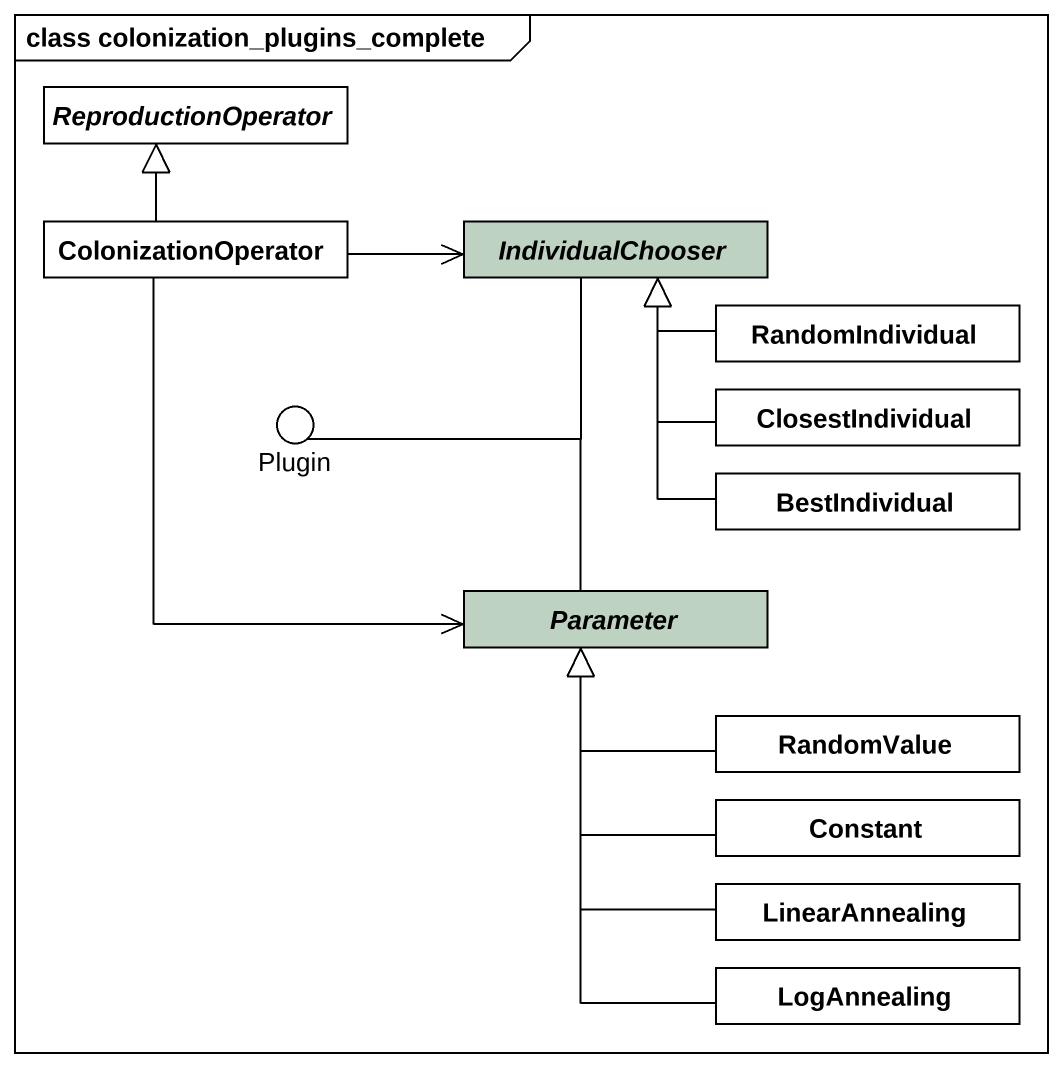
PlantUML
@startuml
mainframe class colonization_plugins_complete
allowmixing
hide circle
hide empty members
abstract class ReproductionOperator
class ColonizationOperator
abstract class IndividualChooser #BDD2C1
class RandomIndividual
() Plugin
class ClosestIndividual
class BestIndividual
abstract class Parameter #BDD2C1
class RandomValue
class Constant
class LinearAnnealing
class LogAnnealing
ColonizationOperator -up-|> ReproductionOperator
IndividualChooser <-left- ColonizationOperator
IndividualChooser -left- Plugin
RandomIndividual -left-|> IndividualChooser
ClosestIndividual -up-|> IndividualChooser
BestIndividual -up-|> IndividualChooser
Parameter <-up- ColonizationOperator
Parameter <-up- ColonizationOperator
Parameter -up- Plugin
RandomValue -left-|> Parameter
Constant -up-|> Parameter
LinearAnnealing -up-|> Parameter
LogAnnealing -up-|> Parameter
@enduml
